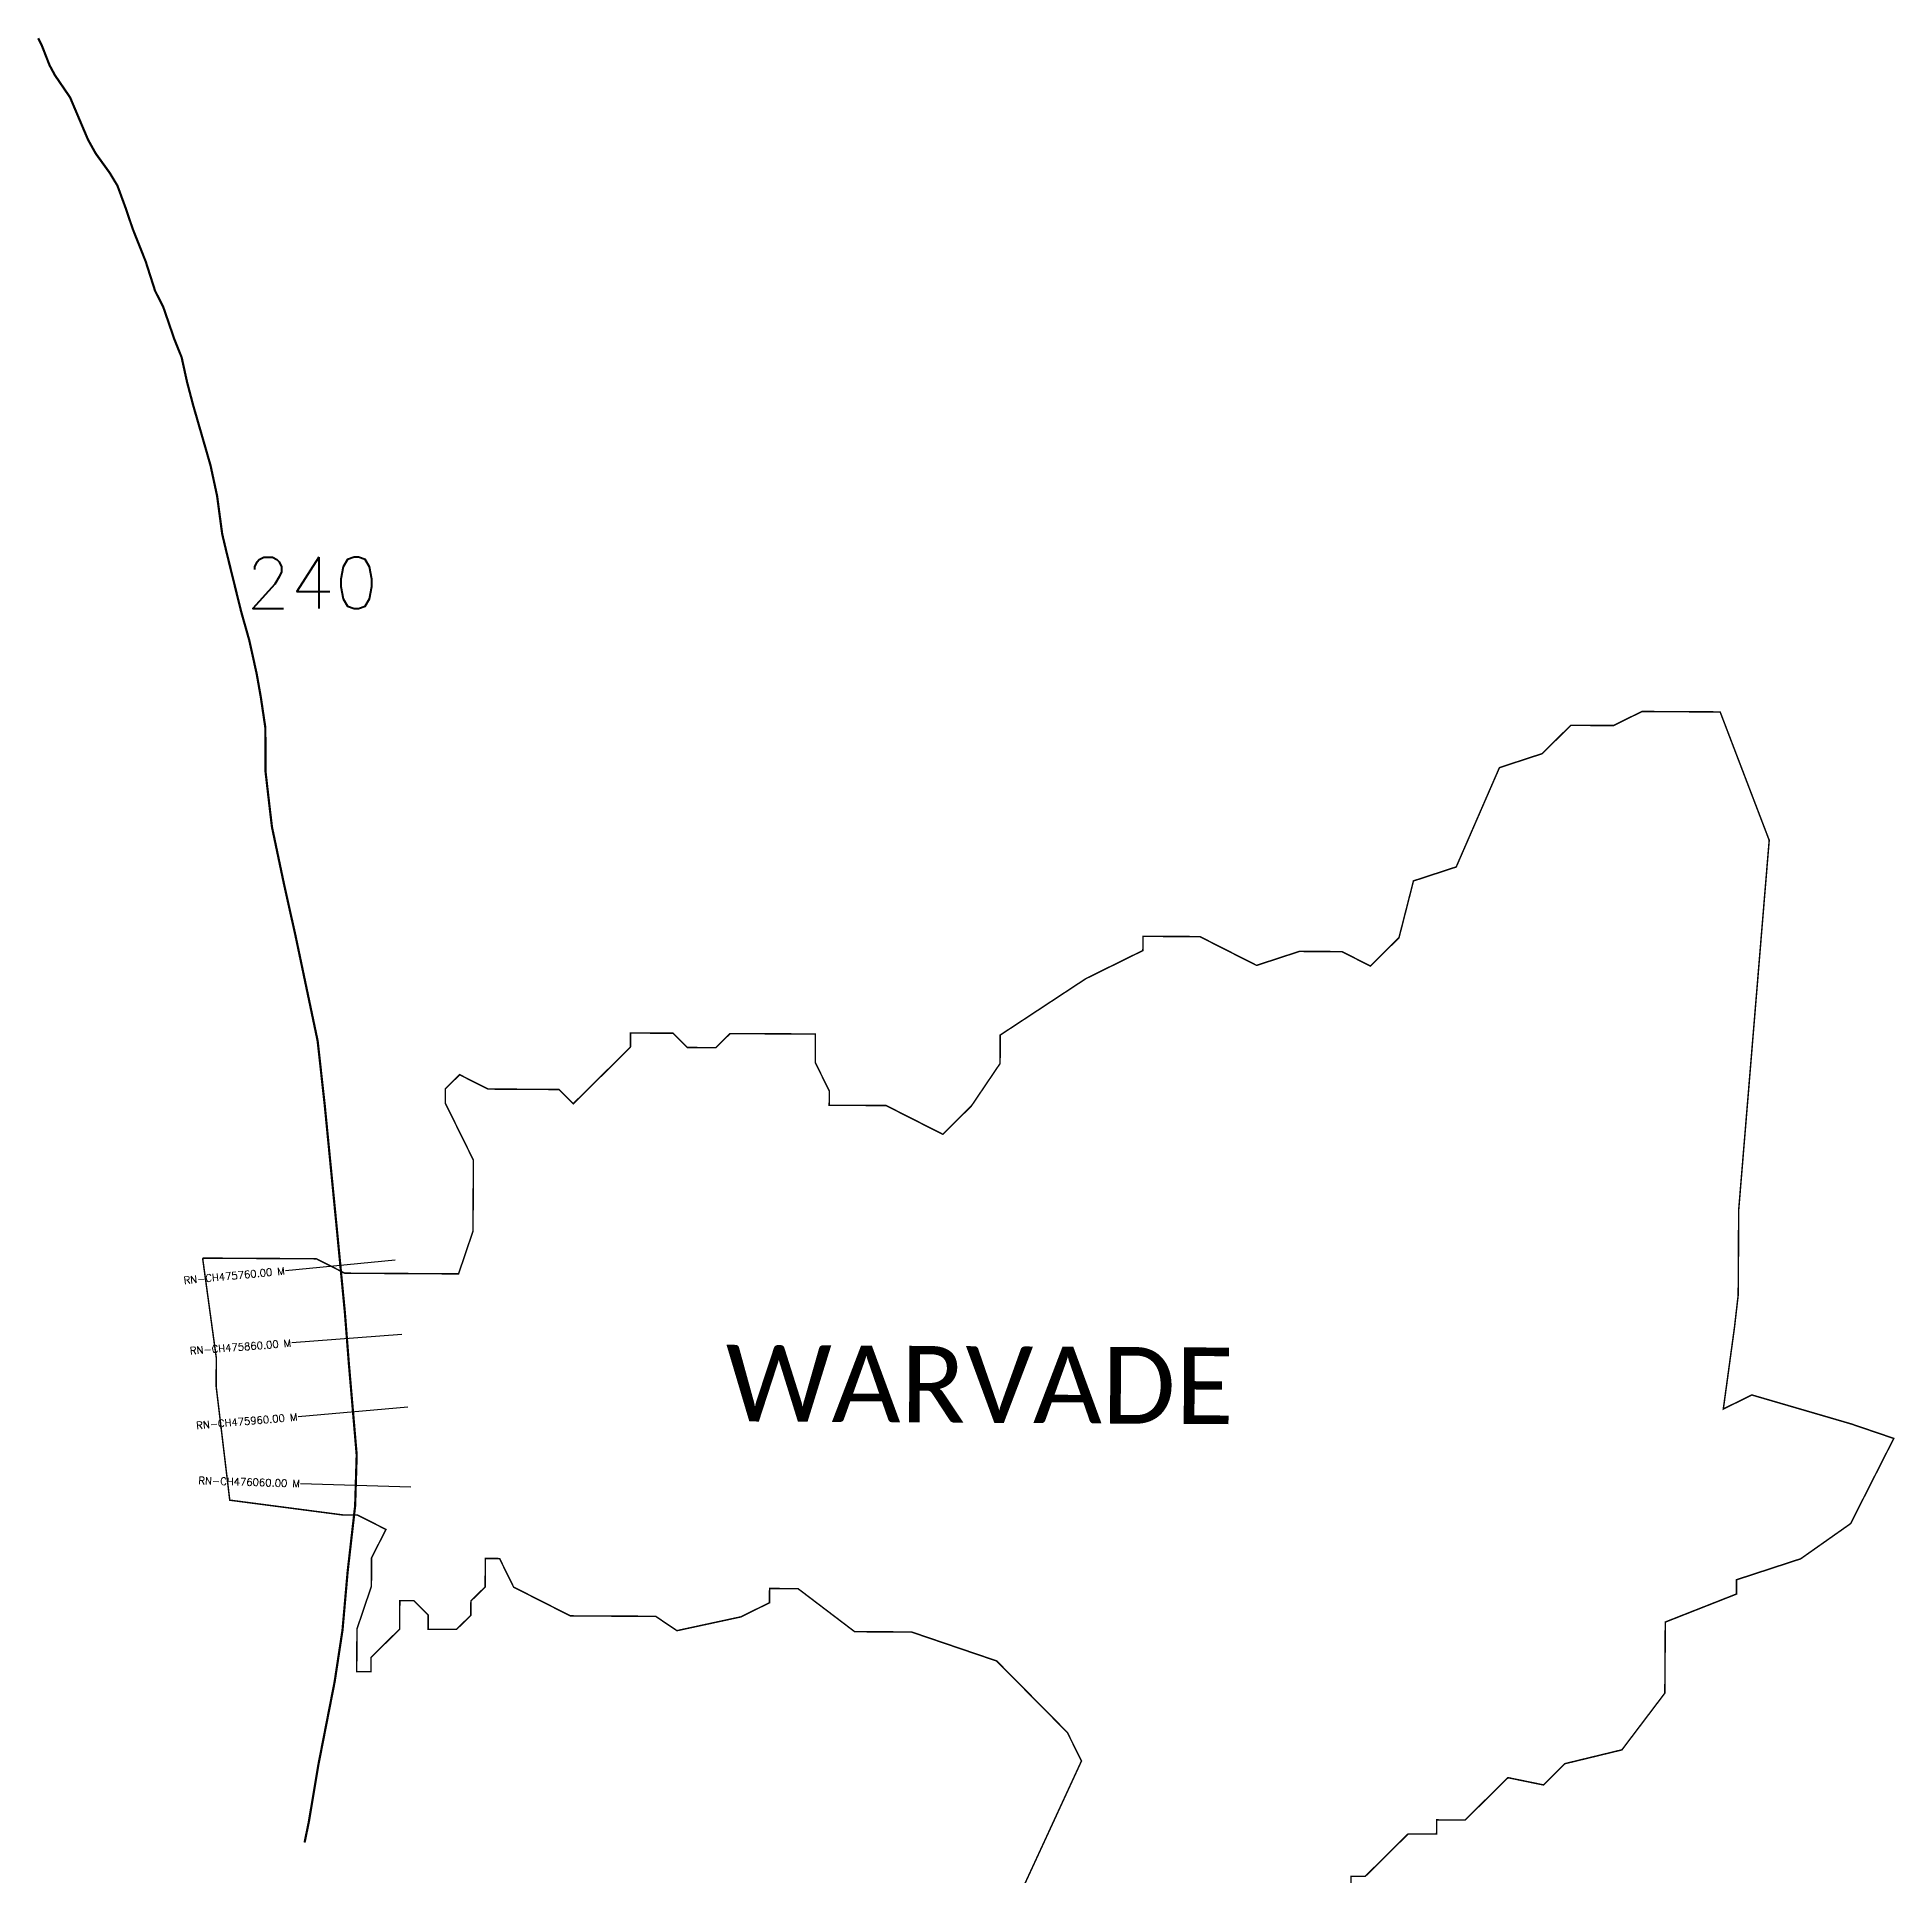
# Model space of a CAD drawing. Header units: metres. Extents: x 313098 to 315624, y 1900981 to 1905489.
# Drawn here: x 313098 to 315624, y 1902988 to 1905489 of the extents above; entities that cross this region are included whole.
import ezdxf
from ezdxf.enums import TextEntityAlignment as Align

# ---------------------------------------------------------------- set-up
doc = ezdxf.new("R2010")
doc.units = ezdxf.units.M
for name, color, linetype in [('CS', 134, 'Continuous'), ('CSMark', 6, 'Continuous'), ('NATURALLY PROTECTED', 3, 'Continuous'), ('VILLAGE NAME', 250, 'Continuous')]:
    doc.layers.add(name, color=color, linetype=linetype)
doc.styles.get("Standard").update_dxf_attribs({"font": 'simplex.shx'})

msp = doc.modelspace()

# ---------------------------------------------------------------- linework, layer by layer
at = {"color": 6, "const_width": 2, "flags": 128}
for points in [[(313323.2, 1903829.3), (313477.9, 1903828.4), (313516.5, 1903808.8), (313671.2, 1903807.9), (313690.8, 1903865.8), (313691.4, 1903962.5), (313653.1, 1904040.1), (313653.2, 1904059.4), (313672.7, 1904078.6), (313711.2, 1904059.1), (313807.9, 1904058.5), (313827.1, 1904039.1), (313904.9, 1904116), (313905, 1904135.3), (313963, 1904135), (313982.2, 1904115.6), (314020.9, 1904115.3), (314040.4, 1904134.5), (314156.4, 1904133.9), (314156.2, 1904095.2), (314175.3, 1904056.5), (314175.2, 1904037.1), (314252.5, 1904036.7), (314329.6, 1903997.6), (314368.5, 1904036.1), (314407.5, 1904093.8), (314407.7, 1904132.5), (314524.2, 1904209.2), (314601.7, 1904247.4), (314601.8, 1904266.7), (314679.2, 1904266.3), (314756.3, 1904227.2), (314814.4, 1904246.2), (314872.4, 1904245.9), (314911, 1904226.3), (314949.9, 1904264.8), (314969.6, 1904342), (315027.7, 1904361), (315086.5, 1904496), (315144.6, 1904515), (315183.5, 1904553.5), (315241.5, 1904553.2), (315280.3, 1904572.3), (315386.6, 1904571.7), (315453.3, 1904397.3), (315411.8, 1903894.8), (315411.7, 1903880.5), (315411.6, 1903858.6), (315411.3, 1903802.6), (315411.1, 1903778.8), (315406.1, 1903735.3), (315390.9, 1903624.2), (315429.7, 1903643.3), (315538.8, 1903611.5), (315564.8, 1903603.9), (315622.7, 1903584.2), (315578, 1903496.1), (315564.1, 1903468.5), (315496.1, 1903420.6), (315408.9, 1903392.1), (315408.8, 1903372.7), (315312, 1903334.6), (315311.4, 1903238), (315253, 1903160.9), (315175.5, 1903142.1), (315146.4, 1903113.2), (315098.1, 1903123.1), (315039.8, 1903065.5), (315001.1, 1903065.7), (315001, 1903046.4), (314962.3, 1903046.6), (314904, 1902988.9), (314884.7, 1902989), (314884.6, 1902969.6)], [(314420.3, 1902933.6), (314518.2, 1903145.8), (314499, 1903184.5), (314402.9, 1903281.7), (314287.1, 1903321.1), (314209.8, 1903321.5), (314132.8, 1903380), (314094.1, 1903380.2), (314094, 1903360.9), (314055.2, 1903341.7), (313968.1, 1903322.9), (313939.2, 1903342.4), (313823.2, 1903343), (313746.1, 1903382.1), (313727, 1903420.9), (313707.6, 1903421), (313707.4, 1903382.4), (313688, 1903363.2), (313687.9, 1903343.8), (313668.4, 1903324.6), (313629.8, 1903324.8), (313629.9, 1903344.1), (313610.6, 1903363.6), (313591.3, 1903363.7), (313591.1, 1903325), (313552.2, 1903286.5), (313552.1, 1903267.2), (313532.7, 1903267.3), (313533.1, 1903325.3), (313552.7, 1903383.2), (313552.9, 1903421.9), (313572.5, 1903460.5), (313533.9, 1903480), (313514.6, 1903480.1), (313360.1, 1903500.3), (313341.6, 1903655.1), (313341.8, 1903693.8), (313332.5, 1903761.5), (313323.2, 1903829.3)]]:
    msp.add_lwpolyline(points, dxfattribs=at)
at = {"layer": 'CS'}
for p, q in [((313585.2, 1903826.6), (313435.8, 1903812.2)), ((313594.2, 1903725.6), (313444.6, 1903714)), ((313602.4, 1903626.6), (313453, 1903613.7)), ((313606.4, 1903518.1), (313456.5, 1903522.7))]:
    msp.add_line(p, q, dxfattribs=at)
at = {"layer": 'NATURALLY PROTECTED', "const_width": 3, "flags": 128}
msp.add_lwpolyline([(313099.7, 1905487.4), (313104.6, 1905477.5), (313115, 1905450.9), (313122.3, 1905437.3), (313143, 1905407), (313167.4, 1905349.5), (313177.7, 1905331), (313196.9, 1905304.4), (313207.4, 1905287), (313219.4, 1905254.3), (313228, 1905228.7), (313245.8, 1905184), (313258.6, 1905144), (313269.7, 1905122.1), (313284.6, 1905078.8), (313294.7, 1905053.6), (313302, 1905020.3), (313310.2, 1904989.1), (313323, 1904944.8), (313333.9, 1904907), (313342.9, 1904865.3), (313349.8, 1904813.7), (313355.7, 1904788.8), (313375.6, 1904708.1), (313386.7, 1904668.9), (313396.7, 1904623.6), (313402.4, 1904591.4), (313408.5, 1904550.2), (313408.8, 1904490.1), (313413.8, 1904446.5), (313417.5, 1904415.3), (313434, 1904337), (313449.4, 1904268), (313479.6, 1904124.5), (313489.2, 1904037.7), (313505.8, 1903868), (313516.6, 1903755.8), (313522, 1903686.5), (313532.7, 1903561.9), (313530.6, 1903492.7), (313520.4, 1903403.2), (313513.4, 1903323.6), (313502.7, 1903253.4), (313480.5, 1903140.1), (313467.6, 1903062.9), (313461.8, 1903034.9)], dxfattribs=at)

# ---------------------------------------------------------------- texts
at = {"insert": (313382.3, 1904782.2), "char_height": 70, "attachment_point": 1}
msp.add_mtext_dynamic_manual_height_columns('240', width=95.172, gutter_width=1, heights=[0], dxfattribs=at)
at = {"layer": 'CSMark'}
for s, rotation, p in [('RN-CH475760.00 M', 5.4763, (313434.9, 1903812.1)), ('RN-CH475860.00 M', 4.4391, (313443.6, 1903713.9)), ('RN-CH475960.00 M', 4.9292, (313452, 1903613.6)), ('RN-CH476060.00 M', 358.2232, (313455.5, 1903522.7))]:
    msp.add_text(s, height=10, rotation=rotation, dxfattribs=at).set_placement(p, align=Align.MIDDLE_RIGHT)
at = {"layer": 'VILLAGE NAME', "insert": (314034.6, 1903711.5), "char_height": 104.042, "attachment_point": 1, "rotation": 359.6762}
msp.add_mtext_dynamic_manual_height_columns('{\\fCalibri|b0|i0|c0|p34;WARVADE}', width=1632.383, gutter_width=520.2, heights=[0], dxfattribs=at)

doc.saveas('drawing.dxf')
